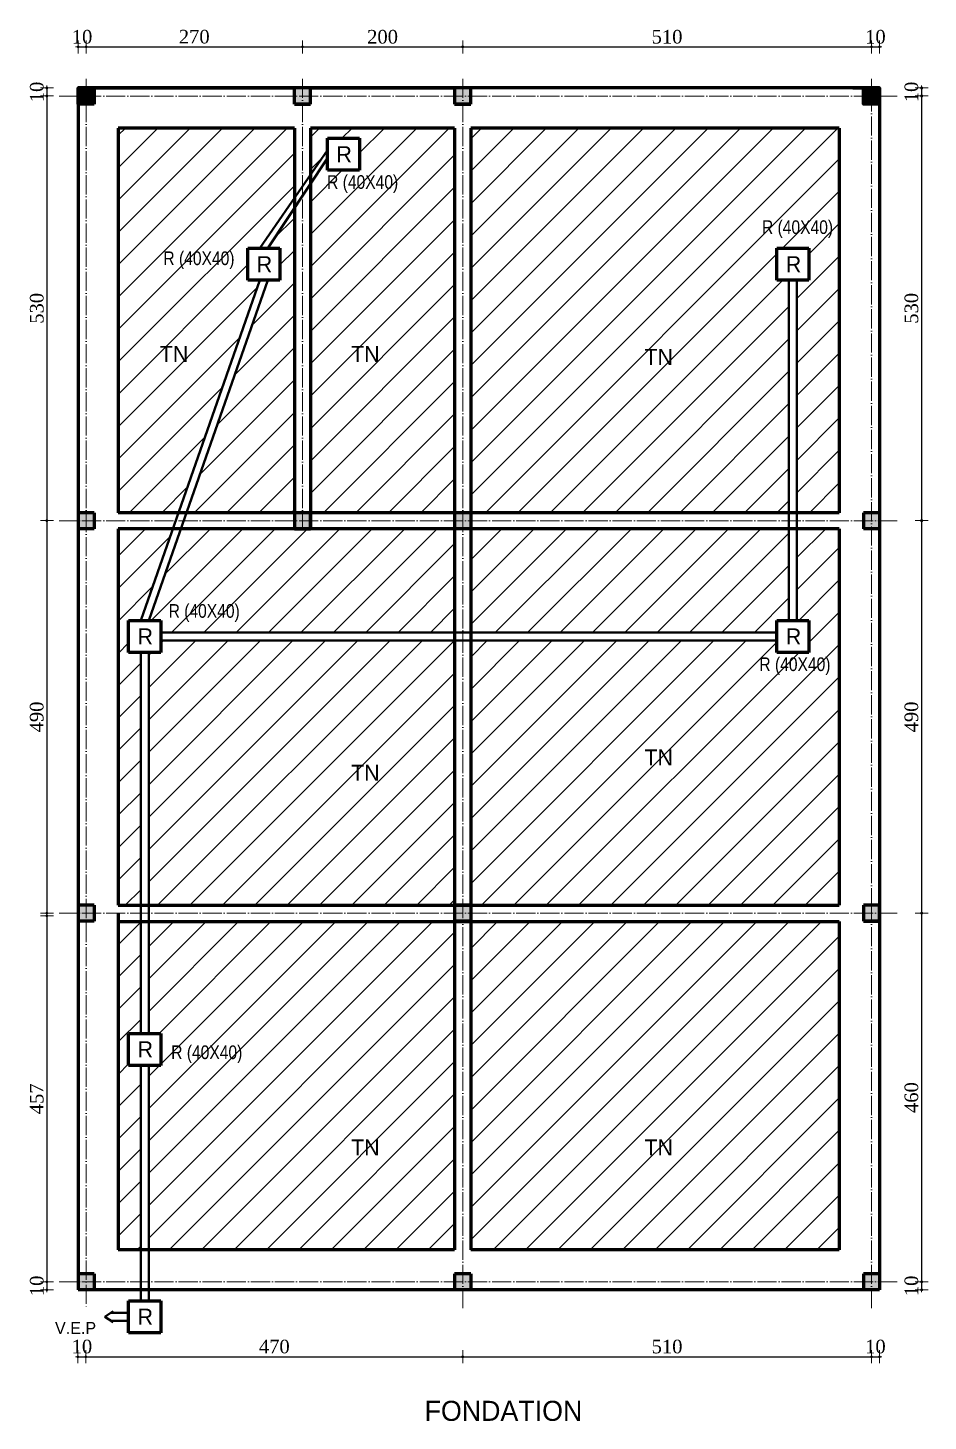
# Model space of a CAD drawing. Header units: millimetres. Extents: x -4146 to 23, y -2153 to 7365.
# Drawn here: x -4050 to -2926, y -209 to 1530 of the extents above; entities that cross this region are included whole.
import ezdxf

# ---------------------------------------------------------------- set-up
doc = ezdxf.new("R2010")
doc.units = ezdxf.units.MM
doc.linetypes.add('ACAD_ISO04W100', pattern=[30, 24, -3, 0, -3])
for name, color, linetype, lineweight in [('AXE', 4, 'ACAD_ISO04W100', 20), ('Cotation', 242, 'Continuous', 20), ('ecriture', 122, 'Continuous', 40), ('ESC', 111, 'Continuous', 40), ('HA', 8, 'Continuous', 20), ('MUR', 6, 'Continuous', 60)]:
    doc.layers.add(name, color=color, linetype=linetype, lineweight=lineweight)
doc.styles.add('cotation', font='times.ttf', dxfattribs={"height": 17})
doc.styles.add('Technic', font='ARIALN.TTF', dxfattribs={"height": 17})
doc.dimstyles.new('ech-100', dxfattribs={"dimtxt": 17, "dimasz": 0.02, "dimexe": 1.25, "dimexo": 0.625, "dimgap": 4, "dimtad": 1, "dimdec": 0, "dimtxsty": 'cotation', "dimblk": 'cotation', "dimcen": 2, "dimse1": 1, "dimse2": 1, "dimadec": 0, "dimazin": 0, "dimtfac": 1, "dimtdec": 0, "dimtix": 1, "dimtmove": 0, "dimatfit": 3, "dimldrblk": 'cotation', "dimfxl": 1.25, "dimtolj": 1, "dimarcsym": 0})

# ---------------------------------------------------------------- blocks, each defined once
blk = doc.blocks.new('cotation')
at = {"layer": 'Cotation'}
h = blk.add_hatch(color=256, dxfattribs=at)
h.paths.add_polyline_path([(57.15, 0), (62.15, 0, 0.41421356), (0, 62.15), (0, 57.15, -0.41421356)])
h.paths.add_polyline_path([(0, -57.15), (0, -62.15, 0.41421356), (62.15, 0), (57.15, 0, -0.41421356)])
h.paths.add_polyline_path([(0, -62.15), (0, -57.15, -0.41421356), (-57.15, 0), (-62.15, 0, 0.41421356)])
h.paths.add_polyline_path([(0, 57.15), (0, 62.15, 0.41421356), (-62.15, 0), (-57.15, 0, -0.41421356)])
for p, q in [((-152.4, 0), (152.4, 0)), ((0, 406.4), (0, -406.4))]:
    blk.add_line(p, q, dxfattribs=at)
for radius, start, end in [(62.15, 0, 180), (62.15, 180, 0), (57.15, 0, 180), (57.15, 180, 0)]:
    blk.add_arc((0, 0), radius, start, end, dxfattribs=at)
blk = doc.blocks.new('*D227')
at = {"layer": 'Defpoints', "color": 0}
for p in [(-3977, 1506), (-3987, 1454.8), (-3977, 1454.8)]:
    blk.add_point(p, dxfattribs=at)
at = {"layer": 'HA', "color": 0, "lineweight": -2}
for p, q in [((-3987, 1506), (-3987.1, 1506)), ((-3987, 1506), (-3977, 1506)), ((-3977, 1506), (-3977, 1506))]:
    blk.add_line(p, q, dxfattribs=at)
at = {"layer": 'HA', "color": 0, "lineweight": -2, "xscale": 0.02, "yscale": 0.02, "zscale": 0.02}
blk.add_blockref('cotation', (-3987, 1506), dxfattribs=at)
at = {"layer": 'HA', "color": 0, "lineweight": -2, "xscale": 0.02, "yscale": 0.02, "zscale": 0.02, "rotation": 180}
blk.add_blockref('cotation', (-3977, 1506), dxfattribs=at)
at = {"layer": 'HA', "color": 0, "insert": (-3982, 1518.6), "char_height": 17, "attachment_point": 5, "style": 'cotation'}
blk.add_mtext('\\A1;10', dxfattribs=at)
blk = doc.blocks.new('*D228')
at = {"layer": 'Defpoints', "color": 0}
for p in [(-3707, 1506), (-3707, 1466.3), (-3977, 1454.8)]:
    blk.add_point(p, dxfattribs=at)
at = {"layer": 'HA', "color": 0, "lineweight": -2}
blk.add_line((-3977, 1506), (-3707, 1506), dxfattribs=at)
at = {"layer": 'HA', "color": 0, "lineweight": -2, "xscale": 0.02, "yscale": 0.02, "zscale": 0.02, "rotation": 180}
blk.add_blockref('cotation', (-3977, 1506), dxfattribs=at)
at = {"layer": 'HA', "color": 0, "lineweight": -2, "xscale": 0.02, "yscale": 0.02, "zscale": 0.02}
blk.add_blockref('cotation', (-3707, 1506), dxfattribs=at)
at = {"layer": 'HA', "color": 0, "insert": (-3842, 1518.7), "char_height": 17, "attachment_point": 5, "style": 'cotation'}
blk.add_mtext('\\A1;270', dxfattribs=at)
blk = doc.blocks.new('*D229')
at = {"layer": 'Defpoints', "color": 0}
for p in [(-3507, 1506), (-3707, 1466.3), (-3507, 1466.3)]:
    blk.add_point(p, dxfattribs=at)
at = {"layer": 'HA', "color": 0, "lineweight": -2}
blk.add_line((-3707, 1506), (-3507, 1506), dxfattribs=at)
at = {"layer": 'HA', "color": 0, "lineweight": -2, "xscale": 0.02, "yscale": 0.02, "zscale": 0.02, "rotation": 180}
blk.add_blockref('cotation', (-3707, 1506), dxfattribs=at)
at = {"layer": 'HA', "color": 0, "lineweight": -2, "xscale": 0.02, "yscale": 0.02, "zscale": 0.02}
blk.add_blockref('cotation', (-3507, 1506), dxfattribs=at)
at = {"layer": 'HA', "color": 0, "insert": (-3607, 1518.6), "char_height": 17, "attachment_point": 5, "style": 'cotation'}
blk.add_mtext('\\A1;200', dxfattribs=at)
blk = doc.blocks.new('*D230')
at = {"layer": 'Defpoints', "color": 0}
for p in [(-2997, 1506), (-3507, 1466.3), (-2997, 1466.3)]:
    blk.add_point(p, dxfattribs=at)
at = {"layer": 'HA', "color": 0, "lineweight": -2}
blk.add_line((-3507, 1506), (-2997, 1506), dxfattribs=at)
at = {"layer": 'HA', "color": 0, "lineweight": -2, "xscale": 0.02, "yscale": 0.02, "zscale": 0.02, "rotation": 180}
blk.add_blockref('cotation', (-3507, 1506), dxfattribs=at)
at = {"layer": 'HA', "color": 0, "lineweight": -2, "xscale": 0.02, "yscale": 0.02, "zscale": 0.02}
blk.add_blockref('cotation', (-2997, 1506), dxfattribs=at)
at = {"layer": 'HA', "color": 0, "insert": (-3252, 1518.6), "char_height": 17, "attachment_point": 5, "style": 'cotation'}
blk.add_mtext('\\A1;510', dxfattribs=at)
blk = doc.blocks.new('*D231')
at = {"layer": 'Defpoints', "color": 0}
for p in [(-2987, 1506), (-2997, 1466.3), (-2987, 1454.8)]:
    blk.add_point(p, dxfattribs=at)
at = {"layer": 'HA', "color": 0, "lineweight": -2}
for p, q in [((-2997, 1506), (-2997.1, 1506)), ((-2997, 1506), (-2987, 1506)), ((-2987, 1506), (-2987, 1506))]:
    blk.add_line(p, q, dxfattribs=at)
at = {"layer": 'HA', "color": 0, "lineweight": -2, "xscale": 0.02, "yscale": 0.02, "zscale": 0.02}
blk.add_blockref('cotation', (-2997, 1506), dxfattribs=at)
at = {"layer": 'HA', "color": 0, "lineweight": -2, "xscale": 0.02, "yscale": 0.02, "zscale": 0.02, "rotation": 180}
blk.add_blockref('cotation', (-2987, 1506), dxfattribs=at)
at = {"layer": 'HA', "color": 0, "insert": (-2992, 1518.6), "char_height": 17, "attachment_point": 5, "style": 'cotation'}
blk.add_mtext('\\A1;10', dxfattribs=at)
blk = doc.blocks.new('*D232')
at = {"layer": 'Defpoints', "color": 0}
for p in [(-2987, 1454.8), (-2987, 1444.8), (-2934.3, 1444.8)]:
    blk.add_point(p, dxfattribs=at)
at = {"layer": 'HA', "color": 0, "lineweight": -2}
for p, q in [((-2934.3, 1454.8), (-2934.3, 1454.8)), ((-2934.3, 1454.8), (-2934.3, 1444.8)), ((-2934.3, 1444.8), (-2934.3, 1444.7))]:
    blk.add_line(p, q, dxfattribs=at)
at = {"layer": 'HA', "color": 0, "lineweight": -2, "xscale": 0.02, "yscale": 0.02, "zscale": 0.02}
for p, rotation in [((-2934.3, 1454.8), 270), ((-2934.3, 1444.8), 90)]:
    blk.add_blockref('cotation', p, dxfattribs=dict(at, rotation=rotation))
at = {"layer": 'HA', "color": 0, "insert": (-2947, 1449.8), "char_height": 17, "attachment_point": 5, "rotation": 90, "style": 'cotation'}
blk.add_mtext('\\A1;10', dxfattribs=at)
blk = doc.blocks.new('*D233')
at = {"layer": 'Defpoints', "color": 0}
for p in [(-2987, 1444.8), (-2964.8, 914.8), (-2934.3, 914.8)]:
    blk.add_point(p, dxfattribs=at)
at = {"layer": 'HA', "color": 0, "lineweight": -2}
blk.add_line((-2934.3, 1444.8), (-2934.3, 914.8), dxfattribs=at)
at = {"layer": 'HA', "color": 0, "lineweight": -2, "xscale": 0.02, "yscale": 0.02, "zscale": 0.02}
for p, rotation in [((-2934.3, 1444.8), 90), ((-2934.3, 914.8), 270)]:
    blk.add_blockref('cotation', p, dxfattribs=dict(at, rotation=rotation))
at = {"layer": 'HA', "color": 0, "insert": (-2947, 1179.8), "char_height": 17, "attachment_point": 5, "rotation": 90, "style": 'cotation'}
blk.add_mtext('\\A1;530', dxfattribs=at)
blk = doc.blocks.new('*D234')
at = {"layer": 'Defpoints', "color": 0}
for p in [(-2964.8, 914.8), (-2964.8, 424.8), (-2934.3, 424.8)]:
    blk.add_point(p, dxfattribs=at)
at = {"layer": 'HA', "color": 0, "lineweight": -2}
blk.add_line((-2934.3, 914.8), (-2934.3, 424.8), dxfattribs=at)
at = {"layer": 'HA', "color": 0, "lineweight": -2, "xscale": 0.02, "yscale": 0.02, "zscale": 0.02}
for p, rotation in [((-2934.3, 914.8), 90), ((-2934.3, 424.8), 270)]:
    blk.add_blockref('cotation', p, dxfattribs=dict(at, rotation=rotation))
at = {"layer": 'HA', "color": 0, "insert": (-2947, 669.8), "char_height": 17, "attachment_point": 5, "rotation": 90, "style": 'cotation'}
blk.add_mtext('\\A1;490', dxfattribs=at)
blk = doc.blocks.new('*D235')
at = {"layer": 'Defpoints', "color": 0}
for p in [(-2964.8, 424.8), (-2964.8, -35.2), (-2934.3, -35.2)]:
    blk.add_point(p, dxfattribs=at)
at = {"layer": 'HA', "color": 0, "lineweight": -2}
blk.add_line((-2934.3, 424.8), (-2934.3, -35.2), dxfattribs=at)
at = {"layer": 'HA', "color": 0, "lineweight": -2, "xscale": 0.02, "yscale": 0.02, "zscale": 0.02}
for p, rotation in [((-2934.3, 424.8), 90), ((-2934.3, -35.2), 270)]:
    blk.add_blockref('cotation', p, dxfattribs=dict(at, rotation=rotation))
at = {"layer": 'HA', "color": 0, "insert": (-2947, 194.8), "char_height": 17, "attachment_point": 5, "rotation": 90, "style": 'cotation'}
blk.add_mtext('\\A1;460', dxfattribs=at)
blk = doc.blocks.new('*D236')
at = {"layer": 'Defpoints', "color": 0}
for p in [(-2987, -45.2), (-2964.8, -35.2), (-2934.3, -45.2)]:
    blk.add_point(p, dxfattribs=at)
at = {"layer": 'HA', "color": 0, "lineweight": -2}
for p, q in [((-2934.3, -35.2), (-2934.3, -35.2)), ((-2934.3, -35.2), (-2934.3, -45.2)), ((-2934.3, -45.2), (-2934.3, -45.3))]:
    blk.add_line(p, q, dxfattribs=at)
at = {"layer": 'HA', "color": 0, "lineweight": -2, "xscale": 0.02, "yscale": 0.02, "zscale": 0.02}
for p, rotation in [((-2934.3, -35.2), 270), ((-2934.3, -45.2), 90)]:
    blk.add_blockref('cotation', p, dxfattribs=dict(at, rotation=rotation))
at = {"layer": 'HA', "color": 0, "insert": (-2947, -40.2), "char_height": 17, "attachment_point": 5, "rotation": 90, "style": 'cotation'}
blk.add_mtext('\\A1;10', dxfattribs=at)
blk = doc.blocks.new('*D237')
at = {"layer": 'Defpoints', "color": 0}
for p in [(-4025.8, 1444.8), (-3987, 1454.8), (-3987, 1444.8)]:
    blk.add_point(p, dxfattribs=at)
at = {"layer": 'HA', "color": 0, "lineweight": -2}
for p, q in [((-4025.8, 1454.8), (-4025.8, 1454.8)), ((-4025.8, 1454.8), (-4025.8, 1444.8)), ((-4025.8, 1444.8), (-4025.8, 1444.7))]:
    blk.add_line(p, q, dxfattribs=at)
at = {"layer": 'HA', "color": 0, "lineweight": -2, "xscale": 0.02, "yscale": 0.02, "zscale": 0.02}
for p, rotation in [((-4025.8, 1454.8), 270), ((-4025.8, 1444.8), 90)]:
    blk.add_blockref('cotation', p, dxfattribs=dict(at, rotation=rotation))
at = {"layer": 'HA', "color": 0, "insert": (-4038.4, 1449.8), "char_height": 17, "attachment_point": 5, "rotation": 90, "style": 'cotation'}
blk.add_mtext('\\A1;10', dxfattribs=at)
blk = doc.blocks.new('*D238')
at = {"layer": 'Defpoints', "color": 0}
for p in [(-3987, 1444.8), (-4025.8, 914.8), (-4010.6, 914.8)]:
    blk.add_point(p, dxfattribs=at)
at = {"layer": 'HA', "color": 0, "lineweight": -2}
blk.add_line((-4025.8, 1444.8), (-4025.8, 914.8), dxfattribs=at)
at = {"layer": 'HA', "color": 0, "lineweight": -2, "xscale": 0.02, "yscale": 0.02, "zscale": 0.02}
for p, rotation in [((-4025.8, 1444.8), 90), ((-4025.8, 914.8), 270)]:
    blk.add_blockref('cotation', p, dxfattribs=dict(at, rotation=rotation))
at = {"layer": 'HA', "color": 0, "insert": (-4038.4, 1179.8), "char_height": 17, "attachment_point": 5, "rotation": 90, "style": 'cotation'}
blk.add_mtext('\\A1;530', dxfattribs=at)
blk = doc.blocks.new('*D239')
at = {"layer": 'Defpoints', "color": 0}
for p in [(-4010.6, 914.8), (-4025.8, 424.8), (-4010.6, 424.8)]:
    blk.add_point(p, dxfattribs=at)
at = {"layer": 'HA', "color": 0, "lineweight": -2}
blk.add_line((-4025.8, 914.8), (-4025.8, 424.8), dxfattribs=at)
at = {"layer": 'HA', "color": 0, "lineweight": -2, "xscale": 0.02, "yscale": 0.02, "zscale": 0.02}
for p, rotation in [((-4025.8, 914.8), 90), ((-4025.8, 424.8), 270)]:
    blk.add_blockref('cotation', p, dxfattribs=dict(at, rotation=rotation))
at = {"layer": 'HA', "color": 0, "insert": (-4038.5, 669.8), "char_height": 17, "attachment_point": 5, "rotation": 90, "style": 'cotation'}
blk.add_mtext('\\A1;490', dxfattribs=at)
blk = doc.blocks.new('*D240')
at = {"layer": 'Defpoints', "color": 0}
for p in [(-3987.2, -52.1), (-3977.2, -52.1), (-3977.2, -128.7)]:
    blk.add_point(p, dxfattribs=at)
at = {"layer": 'HA', "color": 0, "lineweight": -2}
for p, q in [((-3987.2, -128.7), (-3987.3, -128.7)), ((-3987.2, -128.7), (-3977.2, -128.7)), ((-3977.2, -128.7), (-3977.2, -128.7))]:
    blk.add_line(p, q, dxfattribs=at)
at = {"layer": 'HA', "color": 0, "lineweight": -2, "xscale": 0.02, "yscale": 0.02, "zscale": 0.02}
blk.add_blockref('cotation', (-3987.2, -128.7), dxfattribs=at)
at = {"layer": 'HA', "color": 0, "lineweight": -2, "xscale": 0.02, "yscale": 0.02, "zscale": 0.02, "rotation": 180}
blk.add_blockref('cotation', (-3977.2, -128.7), dxfattribs=at)
at = {"layer": 'HA', "color": 0, "insert": (-3982.2, -116), "char_height": 17, "attachment_point": 5, "style": 'cotation'}
blk.add_mtext('\\A1;10', dxfattribs=at)
blk = doc.blocks.new('*D241')
at = {"layer": 'Defpoints', "color": 0}
for p in [(-3977.2, -52.1), (-3507, -67.8), (-3507, -128.7)]:
    blk.add_point(p, dxfattribs=at)
at = {"layer": 'HA', "color": 0, "lineweight": -2}
blk.add_line((-3977.2, -128.7), (-3507, -128.7), dxfattribs=at)
at = {"layer": 'HA', "color": 0, "lineweight": -2, "xscale": 0.02, "yscale": 0.02, "zscale": 0.02, "rotation": 180}
blk.add_blockref('cotation', (-3977.2, -128.7), dxfattribs=at)
at = {"layer": 'HA', "color": 0, "lineweight": -2, "xscale": 0.02, "yscale": 0.02, "zscale": 0.02}
blk.add_blockref('cotation', (-3507, -128.7), dxfattribs=at)
at = {"layer": 'HA', "color": 0, "insert": (-3742.1, -116), "char_height": 17, "attachment_point": 5, "style": 'cotation'}
blk.add_mtext('\\A1;470', dxfattribs=at)
blk = doc.blocks.new('*D242')
at = {"layer": 'Defpoints', "color": 0}
for p in [(-3507, -67.8), (-2997, -67.8), (-2997, -128.7)]:
    blk.add_point(p, dxfattribs=at)
at = {"layer": 'HA', "color": 0, "lineweight": -2}
blk.add_line((-3507, -128.7), (-2997, -128.7), dxfattribs=at)
at = {"layer": 'HA', "color": 0, "lineweight": -2, "xscale": 0.02, "yscale": 0.02, "zscale": 0.02, "rotation": 180}
blk.add_blockref('cotation', (-3507, -128.7), dxfattribs=at)
at = {"layer": 'HA', "color": 0, "lineweight": -2, "xscale": 0.02, "yscale": 0.02, "zscale": 0.02}
blk.add_blockref('cotation', (-2997, -128.7), dxfattribs=at)
at = {"layer": 'HA', "color": 0, "insert": (-3252, -116), "char_height": 17, "attachment_point": 5, "style": 'cotation'}
blk.add_mtext('\\A1;510', dxfattribs=at)
blk = doc.blocks.new('*D243')
at = {"layer": 'Defpoints', "color": 0}
for p in [(-2987, -45.2), (-2997, -67.8), (-2987, -128.7)]:
    blk.add_point(p, dxfattribs=at)
at = {"layer": 'HA', "color": 0, "lineweight": -2}
for p, q in [((-2997, -128.7), (-2997.1, -128.7)), ((-2997, -128.7), (-2987, -128.7)), ((-2987, -128.7), (-2987, -128.7))]:
    blk.add_line(p, q, dxfattribs=at)
at = {"layer": 'HA', "color": 0, "lineweight": -2, "xscale": 0.02, "yscale": 0.02, "zscale": 0.02}
blk.add_blockref('cotation', (-2997, -128.7), dxfattribs=at)
at = {"layer": 'HA', "color": 0, "lineweight": -2, "xscale": 0.02, "yscale": 0.02, "zscale": 0.02, "rotation": 180}
blk.add_blockref('cotation', (-2987, -128.7), dxfattribs=at)
at = {"layer": 'HA', "color": 0, "insert": (-2992, -116), "char_height": 17, "attachment_point": 5, "style": 'cotation'}
blk.add_mtext('\\A1;10', dxfattribs=at)
blk = doc.blocks.new('*D548')
at = {"layer": 'Defpoints', "color": 0}
for p in [(-4025.8, 421.7), (-4025.8, -35.2), (-4025.8, -35.2)]:
    blk.add_point(p, dxfattribs=at)
at = {"layer": 'HA', "color": 0, "lineweight": -2}
blk.add_line((-4025.8, 421.7), (-4025.8, -35.2), dxfattribs=at)
at = {"layer": 'HA', "color": 0, "lineweight": -2, "xscale": 0.02, "yscale": 0.02, "zscale": 0.02}
for p, rotation in [((-4025.8, 421.7), 90), ((-4025.8, -35.2), 270)]:
    blk.add_blockref('cotation', p, dxfattribs=dict(at, rotation=rotation))
at = {"layer": 'HA', "color": 0, "insert": (-4038.5, 193.2), "char_height": 17, "attachment_point": 5, "rotation": 90, "style": 'cotation'}
blk.add_mtext('\\A1;457', dxfattribs=at)
blk = doc.blocks.new('*D549')
at = {"layer": 'Defpoints', "color": 0}
for p in [(-4025.8, -35.2), (-4025.8, -45.2), (-3987, -45.2)]:
    blk.add_point(p, dxfattribs=at)
at = {"layer": 'HA', "color": 0, "lineweight": -2}
for p, q in [((-4025.8, -35.2), (-4025.8, -35.2)), ((-4025.8, -35.2), (-4025.8, -45.2)), ((-4025.8, -45.2), (-4025.8, -45.3))]:
    blk.add_line(p, q, dxfattribs=at)
at = {"layer": 'HA', "color": 0, "lineweight": -2, "xscale": 0.02, "yscale": 0.02, "zscale": 0.02}
for p, rotation in [((-4025.8, -35.2), 270), ((-4025.8, -45.2), 90)]:
    blk.add_blockref('cotation', p, dxfattribs=dict(at, rotation=rotation))
at = {"layer": 'HA', "color": 0, "insert": (-4038.4, -40.2), "char_height": 17, "attachment_point": 5, "rotation": 90, "style": 'cotation'}
blk.add_mtext('\\A1;10', dxfattribs=at)

msp = doc.modelspace()

# ---------------------------------------------------------------- hatches: boundary and pattern name
at = {"layer": 'ESC', "ltscale": 5}
for points in [[(-3987.026, 1454.771), (-3987.026, 1434.771), (-3967.026, 1434.771), (-3967.026, 1454.771)], [(-3007.026, 1454.771), (-3007.026, 1434.771), (-2987.026, 1434.771), (-2987.026, 1454.771)]]:
    msp.add_hatch(color=256, dxfattribs=at).paths.add_polyline_path(points)
at = {"layer": 'HA'}
h = msp.add_hatch(color=256, dxfattribs=at)
h.paths.add_polyline_path([(-3497.026, 1454.771), (-3517.026, 1454.771), (-3517.026, 1434.771), (-3497.026, 1434.771)])
h.paths.add_polyline_path([(-3697.026, 1454.771), (-3717.026, 1454.771), (-3717.026, 1434.771), (-3697.026, 1434.771)])
h = msp.add_hatch(dxfattribs=at)
h.set_pattern_fill('ANSI31', color=256, scale=9, style=0)
h.set_pattern_definition([(45, (-3770.642, 955.953), (-20.2056, 20.2056), [])])
h.paths.add_polyline_path([(-3717.026, 924.771), (-3717.026, 1304.81), (-3750.173, 1254.809), (-3735.173, 1254.809), (-3735.173, 1214.809), (-3750.173, 1214.809), (-3851.752, 924.771)])
h.paths.add_polyline_path([(-3517.026, 1404.771), (-3697.026, 1404.771), (-3697.026, 1346.262), (-3675.734, 1377.098), (-3675.734, 1392.098), (-3635.734, 1392.098), (-3635.734, 1352.098), (-3675.734, 1352.098), (-3675.734, 1367.098), (-3697.026, 1334.979), (-3697.026, 924.771), (-3517.026, 924.771)])
h.paths.add_polyline_path([(-3937.026, 1404.771), (-3937.026, 924.771), (-3861.752, 924.771), (-3760.173, 1214.809), (-3775.173, 1214.809), (-3775.173, 1254.809), (-3760.173, 1254.809), (-3717.026, 1317.297), (-3717.026, 1404.771)])
h.paths.add_polyline_path([(-3497.026, 1404.771), (-3497.026, 924.771), (-3099.982, 924.771), (-3099.982, 1214.809), (-3114.982, 1214.809), (-3114.982, 1254.809), (-3074.982, 1254.809), (-3074.982, 1214.809), (-3089.982, 1214.809), (-3089.982, 924.771), (-3037.026, 924.771), (-3037.026, 1404.771)])
h.paths.add_polyline_path([(-3037.026, 434.771), (-3037.026, 904.771), (-3089.982, 904.771), (-3089.982, 790.303), (-3074.982, 790.303), (-3074.982, 750.303), (-3114.982, 750.303), (-3114.982, 765.303), (-3497.026, 765.303), (-3497.026, 434.771)])
h.paths.add_polyline_path([(-3497.026, 904.771), (-3497.026, 775.303), (-3114.982, 775.303), (-3114.982, 790.303), (-3099.982, 790.303), (-3099.982, 904.771)])
h.paths.add_polyline_path([(-3517.026, 775.303), (-3517.026, 904.771), (-3858.756, 904.771), (-3898.846, 790.303), (-3883.846, 790.303), (-3883.846, 775.303)])
h.paths.add_polyline_path([(-3517.026, 434.771), (-3517.026, 765.303), (-3883.846, 765.303), (-3883.846, 750.303), (-3898.846, 750.303), (-3898.846, 434.771)])
h.paths.add_polyline_path([(-3937.026, 904.771), (-3937.026, 434.771), (-3908.846, 434.771), (-3908.846, 750.303), (-3923.846, 750.303), (-3923.846, 790.303), (-3908.846, 790.303), (-3868.756, 904.771)])
h.paths.add_polyline_path([(-3898.846, 414.588), (-3898.846, 274.979), (-3883.846, 274.979), (-3883.846, 234.979), (-3898.846, 234.979), (-3898.846, 4.771), (-3517.026, 4.771), (-3517.026, 414.588)])
h.paths.add_polyline_path([(-3908.846, 414.588), (-3937.026, 414.588), (-3937.026, 4.771), (-3908.846, 4.771), (-3908.846, 234.979), (-3923.846, 234.979), (-3923.846, 274.979), (-3908.846, 274.979)])
h.paths.add_polyline_path([(-3037.026, 414.588), (-3497.026, 414.588), (-3497.026, 4.771), (-3037.026, 4.771)])
h.paths.add_polyline_path([(-3651.358, 1107.822), (-3608.025, 1107.822), (-3608.025, 1137.822), (-3651.358, 1137.822)], flags=24)
h.paths.add_polyline_path([(-3681.977, 1319.384), (-3584.732, 1319.384), (-3584.732, 1354.776), (-3681.977, 1354.776)], flags=24)
h.paths.add_polyline_path([(-3890.071, 1107.822), (-3846.737, 1107.822), (-3846.737, 1137.822), (-3890.071, 1137.822)], flags=24)
h.paths.add_polyline_path([(-3886.246, 1224.246), (-3789.001, 1224.246), (-3789.001, 1259.637), (-3886.246, 1259.637)], flags=24)
h.paths.add_polyline_path([(-3285.188, 1104.157), (-3241.855, 1104.157), (-3241.855, 1134.157), (-3285.188, 1134.157)], flags=24)
h.paths.add_polyline_path([(-3139.289, 1263.063), (-3042.044, 1263.063), (-3042.044, 1298.454), (-3139.289, 1298.454)], flags=24)
h.paths.add_polyline_path([(-3285.188, 604.313), (-3241.855, 604.313), (-3241.855, 634.313), (-3285.188, 634.313)], flags=24)
h.paths.add_polyline_path([(-3142.539, 717.589), (-3045.294, 717.589), (-3045.294, 752.981), (-3142.539, 752.981)], flags=24)
h.paths.add_polyline_path([(-3879.709, 784.088), (-3782.463, 784.088), (-3782.463, 819.48), (-3879.709, 819.48)], flags=24)
h.paths.add_polyline_path([(-3651.358, 585.11), (-3608.025, 585.11), (-3608.025, 615.11), (-3651.358, 615.11)], flags=24)
h.paths.add_polyline_path([(-3651.358, 117.537), (-3608.025, 117.537), (-3608.025, 147.537), (-3651.358, 147.537)], flags=24)
h.paths.add_polyline_path([(-3876.491, 233.328), (-3779.246, 233.328), (-3779.246, 268.72), (-3876.491, 268.72)], flags=24)
h.paths.add_polyline_path([(-3285.188, 117.537), (-3241.855, 117.537), (-3241.855, 147.537), (-3285.188, 147.537)], flags=24)
h = msp.add_hatch(color=256, dxfattribs=at)
h.paths.add_polyline_path([(-3007.026, 924.771), (-3007.026, 904.771), (-2987.026, 904.771), (-2987.026, 924.771)])
h.paths.add_polyline_path([(-3517.026, 904.771), (-3497.026, 904.771), (-3497.026, 924.771), (-3517.026, 924.771)])
h.paths.add_polyline_path([(-3717.026, 924.771), (-3717.026, 904.771), (-3697.026, 904.771), (-3697.026, 924.771)])
h.paths.add_polyline_path([(-3967.026, 924.771), (-3987.026, 924.771), (-3987.026, 904.771), (-3967.026, 904.771)])
h = msp.add_hatch(color=256, dxfattribs=at)
h.paths.add_polyline_path([(-2987.026, 434.771), (-3007.026, 434.771), (-3007.026, 414.771), (-2987.026, 414.771)])
h.paths.add_polyline_path([(-3517.026, 414.771), (-3497.026, 414.771), (-3497.026, 434.771), (-3517.026, 434.771)])
h.paths.add_polyline_path([(-3967.026, 414.771), (-3967.026, 434.771), (-3987.026, 434.771), (-3987.026, 414.771)])
h = msp.add_hatch(color=256, dxfattribs=at)
h.paths.add_polyline_path([(-3007.026, -25.229), (-3007.026, -45.229), (-2987.026, -45.229), (-2987.026, -25.229)])
h.paths.add_polyline_path([(-3497.026, -25.229), (-3517.026, -25.229), (-3517.026, -45.229), (-3497.026, -45.229)])
h.paths.add_polyline_path([(-3967.026, -25.229), (-3987.026, -25.229), (-3987.026, -45.229), (-3967.026, -45.229)])

# ---------------------------------------------------------------- linework, layer by layer
at = {"layer": 'AXE', "linetype": 'ACAD_ISO04W100'}
for p, q in [((-3977.026, 1466.3), (-3977.026, -67.833)), ((-3707.026, 1466.3), (-3707.026, 904.771)), ((-3507.026, 1466.3), (-3507.026, 414.588)), ((-2997.026, 432.167), (-2997.026, 1466.3)), ((-2964.797, 1444.771), (-4010.622, 1444.771)), ((-2964.797, 914.771), (-4010.622, 914.771)), ((-2997.026, -67.833), (-2997.026, 434.771)), ((-2964.797, 424.771), (-4010.622, 424.771)), ((-3507.026, -67.833), (-3507.026, 414.588)), ((-2964.797, -35.229), (-4010.622, -35.229))]:
    msp.add_line(p, q, dxfattribs=at)
at = {"layer": 'ESC'}
for p, q in [((-3675.734, 1377.098), (-3760.173, 1254.809)), ((-3675.734, 1367.098), (-3750.173, 1254.809)), ((-3760.173, 1214.809), (-3908.846, 790.303)), ((-3898.846, 790.303), (-3750.173, 1214.809)), ((-3099.982, 790.303), (-3099.982, 1214.809)), ((-3089.982, 790.303), (-3089.982, 1214.809)), ((-3908.846, 790.303), (-3898.846, 790.303)), ((-3883.846, 775.303), (-3883.846, 765.303)), ((-3883.846, 775.303), (-3114.982, 775.303)), ((-3883.846, 765.303), (-3114.982, 765.303)), ((-3908.846, 274.979), (-3908.846, 750.303)), ((-3898.846, 274.979), (-3898.846, 750.303)), ((-3908.846, -58.69), (-3908.846, 234.979)), ((-3898.846, -58.69), (-3898.846, 234.979)), ((-3953.537, -78.69), (-3943.14, -71.789)), ((-3953.537, -78.69), (-3943.14, -85.591)), ((-3923.846, -73.69), (-3946.005, -73.69)), ((-3923.846, -83.69), (-3946.005, -83.69))]:
    msp.add_line(p, q, dxfattribs=at)
at = {"layer": 'MUR'}
for p, q in [((-3020.026, 1454.771), (-3987.026, 1454.771)), ((-3987.026, 1454.771), (-3987.026, -45.229)), ((-2987.026, 1454.771), (-3987.026, 1454.771)), ((-3967.026, 1454.771), (-3717.026, 1454.771)), ((-3717.026, 1434.771), (-3717.026, 1454.771)), ((-3697.026, 1454.771), (-3517.026, 1454.771)), ((-3697.026, 1434.771), (-3697.026, 1454.771)), ((-3507.026, 1454.771), (-3517.026, 1454.771)), ((-3517.026, 1454.771), (-3517.026, 1434.771)), ((-3497.026, 1434.771), (-3497.026, 1454.771)), ((-3020.026, 1454.771), (-3007.026, 1454.771)), ((-2987.026, 1454.771), (-2987.026, -25.229)), ((-3717.026, 1434.771), (-3697.026, 1434.771)), ((-3717.026, 1434.771), (-3697.026, 1434.771)), ((-3697.026, 1434.771), (-3717.026, 1434.771)), ((-3497.026, 1434.771), (-3517.026, 1434.771)), ((-3517.026, 1434.771), (-3497.026, 1434.771)), ((-3517.026, 1434.771), (-3497.026, 1434.771)), ((-3937.026, 1404.771), (-3937.026, 924.771)), ((-3717.026, 1404.771), (-3937.026, 1404.771)), ((-3717.026, 1404.771), (-3717.026, 904.771)), ((-3697.026, 1404.771), (-3697.026, 904.771)), ((-3517.026, 1404.771), (-3697.026, 1404.771)), ((-3675.734, 1392.098), (-3635.734, 1392.098)), ((-3675.734, 1352.098), (-3675.734, 1392.098)), ((-3635.734, 1392.098), (-3635.734, 1352.098)), ((-3517.026, 1404.771), (-3517.026, 4.771)), ((-3037.026, 1404.771), (-3497.026, 1404.771)), ((-3497.026, 1404.771), (-3497.026, 4.771)), ((-3037.026, 1404.771), (-3037.026, 924.771)), ((-3635.734, 1352.098), (-3675.734, 1352.098)), ((-3775.173, 1254.809), (-3735.173, 1254.809)), ((-3775.173, 1214.809), (-3775.173, 1254.809)), ((-3735.173, 1254.809), (-3735.173, 1214.809)), ((-3114.982, 1254.809), (-3074.982, 1254.809)), ((-3114.982, 1214.809), (-3114.982, 1254.809)), ((-3074.982, 1254.809), (-3074.982, 1214.809)), ((-3735.173, 1214.809), (-3775.173, 1214.809)), ((-3074.982, 1214.809), (-3114.982, 1214.809)), ((-3967.026, 924.771), (-3987.026, 924.771)), ((-3967.026, 924.771), (-3967.026, 904.771)), ((-3037.026, 924.771), (-3937.026, 924.771)), ((-3697.026, 924.771), (-3717.026, 924.771)), ((-3717.026, 924.771), (-3717.026, 904.771)), ((-3697.026, 904.771), (-3697.026, 924.771)), ((-3497.026, 924.771), (-3517.026, 924.771)), ((-3517.026, 924.771), (-3517.026, 904.771)), ((-3497.026, 924.771), (-3497.026, 904.771)), ((-3007.026, 924.771), (-3007.026, 904.771)), ((-2987.026, 924.771), (-3007.026, 924.771)), ((-3967.026, 904.771), (-3987.026, 904.771)), ((-3037.026, 904.771), (-3937.026, 904.771)), ((-3937.026, 904.771), (-3937.026, 434.771)), ((-3697.026, 904.771), (-3717.026, 904.771)), ((-3717.026, 904.771), (-3697.026, 904.771)), ((-3497.026, 904.771), (-3517.026, 904.771)), ((-3037.026, 904.771), (-3037.026, 434.771)), ((-2987.026, 904.771), (-3007.026, 904.771)), ((-3923.846, 790.303), (-3883.846, 790.303)), ((-3923.846, 750.303), (-3923.846, 790.303)), ((-3883.846, 790.303), (-3883.846, 750.303)), ((-3114.982, 790.303), (-3074.982, 790.303)), ((-3114.982, 750.303), (-3114.982, 790.303)), ((-3074.982, 790.303), (-3074.982, 750.303)), ((-3883.846, 750.303), (-3923.846, 750.303)), ((-3074.982, 750.303), (-3114.982, 750.303)), ((-3967.026, 434.771), (-3987.026, 434.771)), ((-3967.026, 434.771), (-3967.026, 414.771)), ((-3937.026, 434.771), (-3037.026, 434.771)), ((-3497.026, 434.771), (-3517.026, 434.771)), ((-3517.026, 434.771), (-3517.026, 414.771)), ((-3497.026, 434.771), (-3497.026, 414.771)), ((-2987.026, 434.771), (-3007.026, 434.771)), ((-3007.026, 434.771), (-3007.026, 414.771)), ((-2987.026, 414.771), (-2987.026, 434.771)), ((-3937.026, 424.771), (-3937.026, 4.771)), ((-3967.026, 414.771), (-3987.026, 414.771)), ((-3937.026, 414.588), (-3037.026, 414.588)), ((-3497.026, 414.771), (-3517.026, 414.771)), ((-3037.026, 414.588), (-3037.026, 4.771)), ((-2987.026, 414.771), (-3007.026, 414.771)), ((-3007.026, 414.771), (-2987.026, 414.771)), ((-3923.846, 274.979), (-3883.846, 274.979)), ((-3923.846, 234.979), (-3923.846, 274.979)), ((-3883.846, 274.979), (-3883.846, 234.979)), ((-3883.846, 234.979), (-3923.846, 234.979)), ((-3517.026, 4.771), (-3937.026, 4.771)), ((-3037.026, 4.771), (-3497.026, 4.771)), ((-3967.026, -25.229), (-3987.026, -25.229)), ((-3967.026, -25.229), (-3967.026, -45.229)), ((-3497.026, -25.229), (-3517.026, -25.229)), ((-3517.026, -25.229), (-3517.026, -45.229)), ((-3497.026, -25.229), (-3497.026, -45.229)), ((-2987.026, -25.229), (-3007.026, -25.229)), ((-3007.026, -25.229), (-3007.026, -45.229)), ((-2987.026, -25.229), (-2987.026, -45.229)), ((-2987.026, -45.229), (-3987.026, -45.229)), ((-3987.026, -45.229), (-3987.026, -45.229)), ((-3497.026, -45.229), (-3517.026, -45.229)), ((-2987.026, -45.229), (-3007.026, -45.229)), ((-3923.846, -58.69), (-3883.846, -58.69)), ((-3923.846, -98.69), (-3923.846, -58.69)), ((-3883.846, -58.69), (-3883.846, -98.69)), ((-3883.846, -98.69), (-3923.846, -98.69))]:
    msp.add_line(p, q, dxfattribs=at)
at = {"layer": 'MUR', "ltscale": 5}
for points in [[(-3967.026, 1434.771), (-3987.026, 1434.771), (-3987.026, 1454.771), (-3967.026, 1454.771)], [(-2987.026, 1434.771), (-3007.026, 1434.771), (-3007.026, 1454.771), (-2987.026, 1454.771)]]:
    msp.add_lwpolyline(points, close=True, dxfattribs=at)

# ---------------------------------------------------------------- texts
at = {"layer": 'ecriture', "attachment_point": 1}
for s, width, insert, char_height in [('{\\fVrinda|b0|i0|c0|p2;R}', 19.48702, (-3664.618, 1382.154), 20), ('{\\fVrinda|b0|i0|c0|p2;R}', 19.48702, (-3764.057, 1244.865), 20), ('{\\fVrinda|b0|i0|c0|p2;R}', 19.48702, (-3103.866, 1244.865), 20), ('TN', 166.73816, (-3885.071, 1132.822), 20), ('TN', 166.73816, (-3646.358, 1132.822), 20), ('TN', 166.73816, (-3280.188, 1129.157), 20), ('{\\fVrinda|b0|i0|c0|p2;R}', 19.48702, (-3912.731, 780.359), 20), ('{\\fVrinda|b0|i0|c0|p2;R}', 19.48702, (-3103.866, 780.359), 20), ('TN', 166.73816, (-3280.188, 629.313), 20), ('TN', 166.73816, (-3646.358, 610.11), 20), ('{\\fVrinda|b0|i0|c0|p2;R}', 19.48702, (-3912.731, 265.035), 20), ('TN', 166.73816, (-3646.358, 142.537), 20), ('TN', 166.73816, (-3280.188, 142.537), 20), ('{\\fVrinda|b0|i0|c0|p2;R}', 19.48702, (-3912.731, -68.634), 20), ('{\\fVrinda|b0|i0|c0|p2;V.E.P}', 19.48702, (-4015.744, -85.291), 15), ('FONDATION', 481.96947, (-3554.582, -183.642), 25)]:
    msp.add_mtext_dynamic_manual_height_columns(s, width=width, gutter_width=12.5, heights=[0], dxfattribs=dict(at, insert=insert, char_height=char_height))
at = {"layer": 'HA', "char_height": 17, "attachment_point": 1, "style": 'Technic'}
for insert in [(-3676.231, 1345.922), (-3133.543, 1289.6), (-3880.5, 1250.784), (-3873.963, 810.626), (-3136.794, 744.127), (-3870.745, 259.866)]:
    msp.add_mtext_dynamic_manual_height_columns('R (40X40)', width=92.71359, gutter_width=12.5, heights=[0], dxfattribs=dict(at, insert=insert))

# ---------------------------------------------------------------- dimensions: what is measured, and where the dimension line sits
at = {"layer": 'HA'}
for base, p1, p2, picture, middle in [((-3977.026, 1505.984), (-3987.026, 1454.771), (-3977.026, 1454.771), '*D227', (-3982.026, 1518.631)), ((-3977.227, -128.673), (-3987.227, -52.13), (-3977.227, -52.13), '*D240', (-3982.227, -116.026))]:
    dim = msp.add_linear_dim(base=base, p1=p1, p2=p2, dimstyle='ech-100', dxfattribs=at)
    dim.commit()
    dim.dimension.update_dxf_attribs({"geometry": picture, "text_midpoint": middle})
for base, p1, p2, picture, middle in [((-3707.026, 1505.984), (-3977.026, 1454.771), (-3707.026, 1466.3), '*D228', (-3842.026, 1518.655)), ((-3507.026, 1505.984), (-3707.026, 1466.3), (-3507.026, 1466.3), '*D229', (-3607.026, 1518.631)), ((-2997.026, 1505.984), (-3507.026, 1466.3), (-2997.026, 1466.3), '*D230', (-3252.026, 1518.631)), ((-2987.026, 1505.984), (-2997.026, 1466.3), (-2987.026, 1454.771), '*D231', (-2992.026, 1518.631)), ((-3507.026, -128.673), (-3977.227, -52.13), (-3507.026, -67.833), '*D241', (-3742.126, -116.002)), ((-2987.026, -128.673), (-2997.026, -67.833), (-2987.026, -45.229), '*D243', (-2992.026, -116.026)), ((-2997.026, -128.673), (-3507.026, -67.833), (-2997.026, -67.833), '*D242', (-3252.026, -116.026))]:
    dim = msp.add_linear_dim(base=base, p1=p1, p2=p2, dimstyle='ech-100', override={"dimtmove": 1}, dxfattribs=at)
    dim.commit()
    dim.dimension.update_dxf_attribs({"geometry": picture, "text_midpoint": middle})
for base, p1, p2, picture, middle in [((-4025.79, 1444.771), (-3987.026, 1454.771), (-3987.026, 1444.771), '*D237', (-4038.437, 1449.771)), ((-2934.323, 1444.771), (-2987.026, 1454.771), (-2987.026, 1444.771), '*D232', (-2946.97, 1449.771)), ((-4025.79, -35.229), (-4025.79, 421.723), (-4025.79, -35.229), '*D548', (-4038.462, 193.247))]:
    dim = msp.add_linear_dim(base=base, p1=p1, p2=p2, angle=90, dimstyle='ech-100', dxfattribs=at)
    dim.commit()
    dim.dimension.update_dxf_attribs({"geometry": picture, "text_midpoint": middle})
for base, p1, p2, picture, middle in [((-4025.79, 914.771), (-3987.026, 1444.771), (-4010.622, 914.771), '*D238', (-4038.437, 1179.771)), ((-2934.323, 914.771), (-2987.026, 1444.771), (-2964.797, 914.771), '*D233', (-2946.97, 1179.771)), ((-4025.79, 424.771), (-4010.622, 914.771), (-4010.622, 424.771), '*D239', (-4038.462, 669.771)), ((-2934.323, 424.771), (-2964.797, 914.771), (-2964.797, 424.771), '*D234', (-2946.994, 669.771)), ((-2934.323, -35.229), (-2964.797, 424.771), (-2964.797, -35.229), '*D235', (-2946.97, 194.771)), ((-4025.79, -45.229), (-4025.79, -35.229), (-3987.026, -45.229), '*D549', (-4038.437, -40.229)), ((-2934.323, -45.229), (-2964.797, -35.229), (-2987.026, -45.229), '*D236', (-2946.97, -40.229))]:
    dim = msp.add_linear_dim(base=base, p1=p1, p2=p2, angle=90, dimstyle='ech-100', override={"dimtmove": 1}, dxfattribs=at)
    dim.commit()
    dim.dimension.update_dxf_attribs({"geometry": picture, "text_midpoint": middle})

doc.saveas('drawing.dxf')
